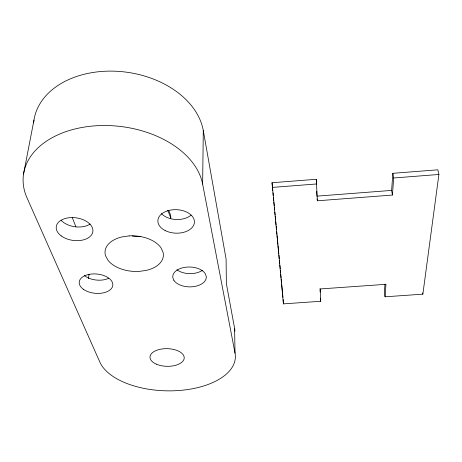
<?xml version="1.0" encoding="UTF-8"?>
<svg xmlns="http://www.w3.org/2000/svg" width="462" height="462" viewBox="0 0 462 462"><rect width="100%" height="100%" fill="white"/><g stroke="black" fill="none" stroke-linecap="round" stroke-linejoin="round"><path stroke-width="0.69" d="M202.639 184.107A90.5 59.939 6.7 0 0 94.231 125.901A90.5 59.939 6.7 0 0 27.004 197.852L99.85 362.098A68.659 35.476 1.5 0 0 177.876 390.581A68.659 35.476 1.5 0 0 235.031 353.124L202.639 184.107L203.286 130.59A85.672 60.892 8 0 0 115.945 71.235A85.672 60.892 8 0 0 33.634 122.852M384.979 284.078L384.39 292.429L385.06 296.8L422.857 294.173L438.9 174.469L437.843 169.808L392.833 173.319L391.62 190.413L392.434 195.051L317.348 200.791L317.146 198.804M385.06 296.8L385.961 284.315L320.293 288.941L320.709 301.276L283.431 303.869L272.037 182.733L316.308 179.285L317.348 200.791M392.434 195.051L393.67 177.986L392.833 173.319M88.519 278.551L89.016 274.284M23.527 174.099L33.969 120.085M272.303 187.405L316.782 183.951M393.67 177.986L438.9 174.469M316.88 196.154L391.62 190.413M168.774 210.493L170.53 214.917A33.859 21.743 4.7 0 1 170.755 218.486M72.222 217.458L75.878 226.825M422.626 292.92L422.857 294.173M234.915 331.202A67.198 36.273 1.6 0 0 234.598 328.355L226.357 283.61L226.097 259.061L203.286 130.59M320.409 298.152L320.709 301.276M272.037 182.733L272.378 186.319M272.516 187.751L272.788 190.615M272.99 192.764L273.267 195.628M273.469 197.776L273.741 200.641M273.879 202.079L274.22 205.659M274.359 207.092L274.63 209.956M274.838 212.104L275.109 214.969M275.242 216.401L275.589 219.987M275.722 221.419L276.062 225M276.201 226.432L276.472 229.296M276.68 231.445L276.952 234.309M277.09 235.741L277.431 239.328M277.564 240.76L277.905 244.34M278.043 245.772L278.384 249.353M278.522 250.785L278.794 253.655M278.933 255.088L279.273 258.668M279.406 260.1L279.747 263.681M279.885 265.113L280.226 268.693M280.365 270.126L280.636 272.996M280.775 274.428L281.115 278.008M281.248 279.441L281.595 283.021M281.728 284.453L282.478 292.336M282.617 293.768L282.958 297.349M283.16 299.497L283.431 303.869M316.308 179.285L316.447 183.501M316.713 191.233L316.857 195.455M320.01 288.652L320.131 292.088M234.598 328.355L235.031 353.124M191.083 215.153A18.041 11.827 2.5 0 1 161.405 213.606M202.425 270.31A16.574 10.02 1.2 0 1 176.923 269.739M90.182 224.024A18.22 11.469 7.9 0 1 61.123 220.305M108.703 278.291A16.672 9.771 5.6 0 1 84.332 275.525M140.818 236.457A28.269 18.099 4.7 0 1 132.219 235.972M167.487 210.331A33.928 21.726 4.7 0 1 168.197 211.417L170.438 217.048A33.928 21.726 4.7 0 1 170.634 218.468M129.239 235.886L121.777 236.977A29.239 17.764 4.2 0 0 105.579 255.815L108.01 260.302A29.239 17.764 4.2 0 0 139.085 271.413L146.188 270.42A29.239 17.764 4.2 0 0 163.098 252.448L161.03 247.863A29.239 17.764 4.2 0 0 129.239 235.886M173.862 280.301L172.84 277.772A16.776 9.939 1.1 0 1 185.845 267.198A16.776 9.939 1.1 0 1 205.353 273.868L206.248 276.42A16.776 9.939 1.1 0 1 193.185 286.688A16.776 9.939 1.1 0 1 173.862 280.301M156.191 364.102A17.129 8.836 1.4 0 0 183.986 359.269A17.129 8.836 1.4 0 0 161.111 349.105A17.129 8.836 1.4 0 0 156.191 364.102M83.582 289.42A16.88 9.685 5.4 0 0 112.058 287.618A16.88 9.685 5.4 0 0 92.435 273.949A16.88 9.685 5.4 0 0 83.582 289.42M165.13 230.532A18.284 11.752 2.4 0 0 194.283 223.319A18.284 11.752 2.4 0 0 169.04 210.412A18.284 11.752 2.4 0 0 165.13 230.532M61.203 235.886A18.468 11.394 7.6 0 0 92.152 233.853A18.468 11.394 7.6 0 0 70.305 217.631A18.468 11.394 7.6 0 0 61.203 235.886"/></g></svg>
